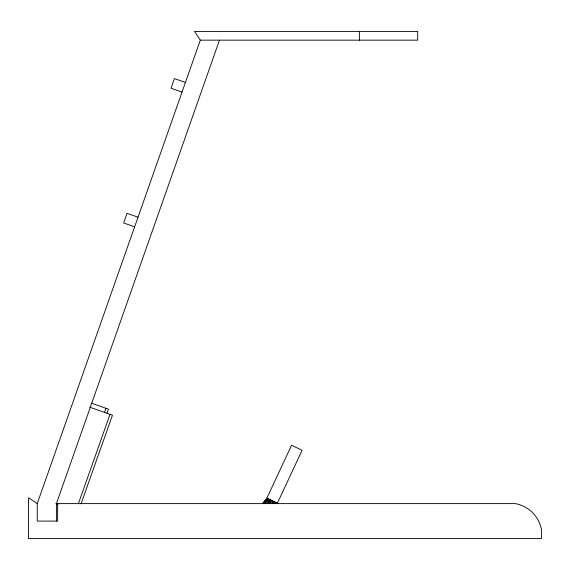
<?xml version="1.0" encoding="UTF-8"?>
<svg xmlns="http://www.w3.org/2000/svg" width="570" height="570" viewBox="0 0 570 570"><rect width="100%" height="100%" fill="white"/><g stroke="black" fill="none" stroke-linecap="round" stroke-linejoin="round"><path stroke-width="0.85" d="M262.806 503.609L267.081 498.223L263.589 503.609L267.608 498.465L264.843 503.609L268.449 498.857L266.482 503.609L269.539 499.37L268.178 503.609L270.814 499.961L270.429 503.609L272.182 500.603L272.467 503.609L273.55 501.237L274.37 503.609L275.916 502.341L277.262 503.609L277.284 502.982L278.317 503.609L266.895 498.137L262.535 503.609M274.37 503.609L274.826 501.835M269.539 503.609L270.814 499.961L268.385 503.609M57.648 503.609L57.648 521.094L37.242 521.094L37.242 503.609L200.312 40.157L194.477 31.414L417.682 31.414L417.682 40.157L200.312 40.157M56.409 521.094L56.409 503.609L219.479 40.157M104.517 412.416L105.977 408.298M106.953 413.279L108.414 409.16L91.136 403.04M78.325 503.837L110.01 414.361M81.054 503.866L112.447 415.224L89.661 407.158M266.895 498.137L291.534 445.305L302.1 450.229L277.462 503.068L278.053 503.609L277.284 502.982M55.874 503.609L515.266 503.609A32.426 32.426 0 0 1 541.5 529.844L541.5 538.586L28.5 538.586L28.5 497.781L37.242 503.609M185.421 82.472L174.42 78.603L171.036 88.229L182.037 92.098M138.018 217.198L127.017 213.33L123.633 222.956L134.634 226.824M56.409 503.609L58.047 504.186M276.756 502.733L277.262 503.609M275.916 502.341L276.008 503.609M359.385 31.414L359.385 40.157"/></g></svg>
